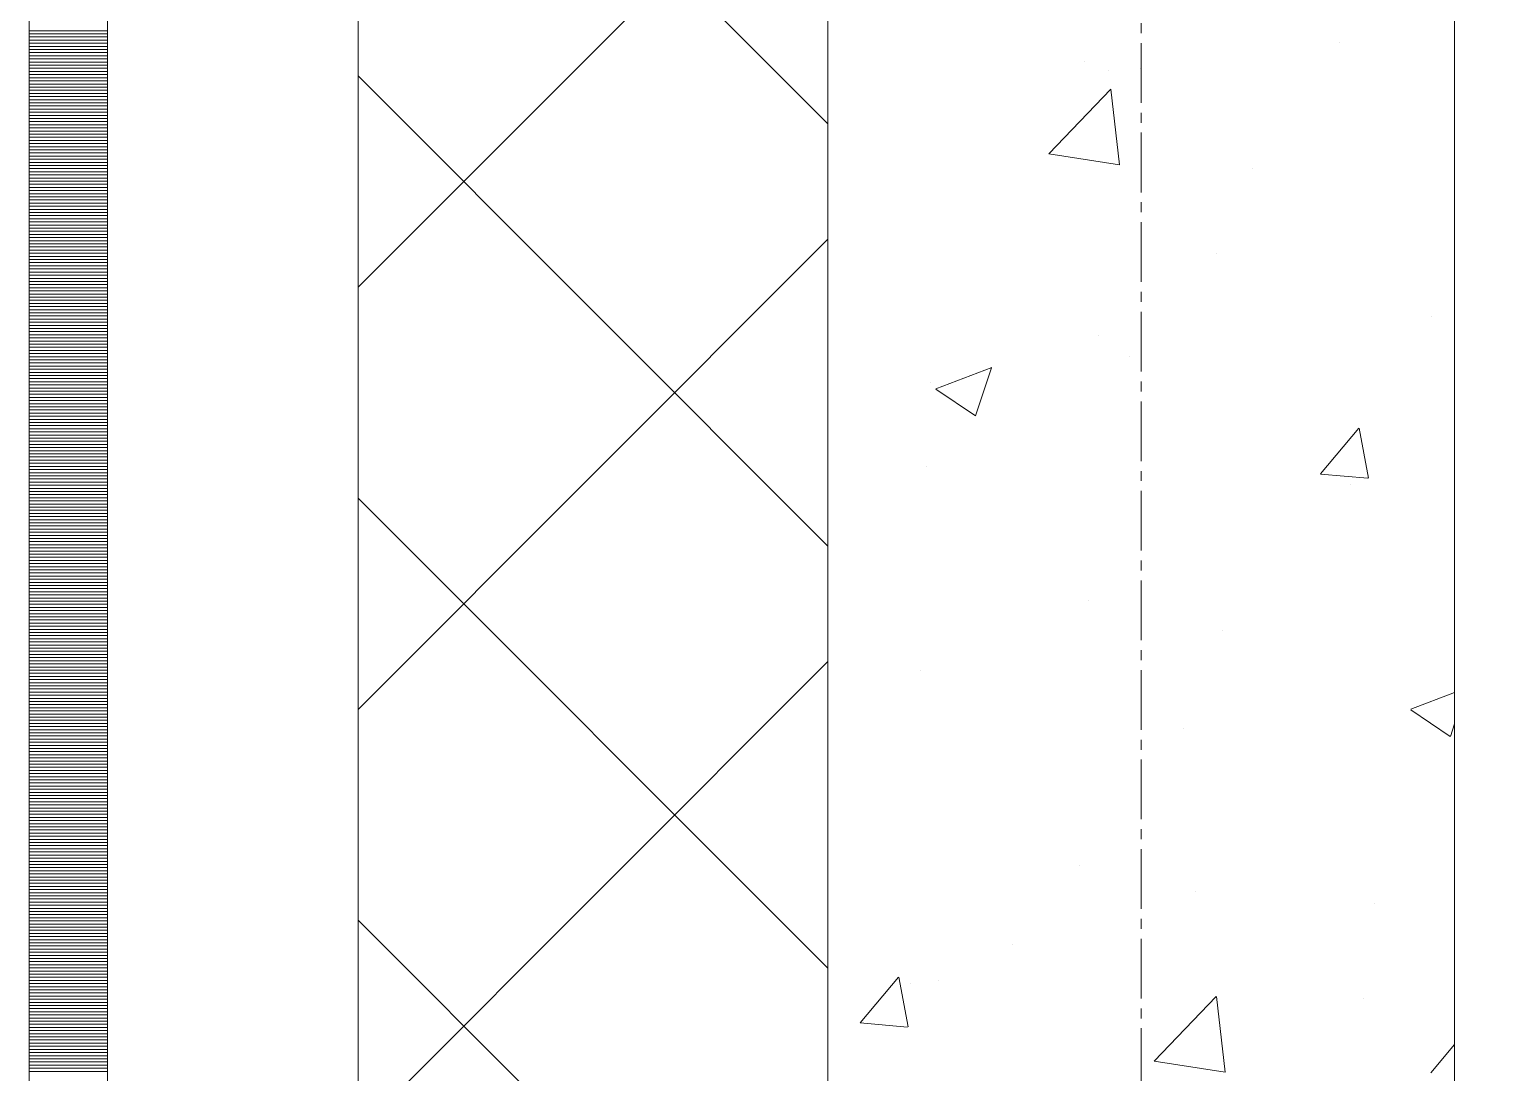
# Model space of a CAD drawing. Header units: millimetres. Extents: x 470010 to 1231400, y -134005 to 421770.
# Drawn here: x 672518.6 to 672983.6, y -60928 to -60595 of the extents above; entities that cross this region are included whole.
import ezdxf
from ezdxf.enums import TextEntityAlignment as Align

# ---------------------------------------------------------------- set-up
doc = ezdxf.new("R2010")
doc.units = ezdxf.units.MM
doc.linetypes.add('CENTER2', pattern=[28.575, 19.05, -3.175, 3.175, -3.175])
doc.linetypes.add('DASHED', pattern=[19.05, 12.7, -6.35])
doc.layers.get('Defpoints').update_dxf_attribs({"color": 140})
doc.layers.add('АР_Делит', color=120, linetype='Continuous', lineweight=0, plot=False)
for name, color, linetype, lineweight in [('АР_Стены ПЕНОблок', 52, 'Continuous', 20), ('АР_Тонкая', 254, 'Continuous', 5), ('АР_Утеплитель', 31, 'Continuous', 0), ('АР_Штриховка', 8, 'Continuous', 0)]:
    doc.layers.add(name, color=color, linetype=linetype, lineweight=lineweight)
doc.layers.add('РД_Оси_100', color=7, linetype='Continuous', lineweight=0, true_color=0x525252)
doc.styles.add('style1', font='ARIALN.TTF')

# ---------------------------------------------------------------- blocks, each defined once
blk = doc.blocks.new('СОШ_2200_АР_ОСИ_М100_28.05.24')
at = {"layer": 'АР_Делит', "color": 251, "linetype": 'DASHED', "true_color": 0x636466}
blk.add_lwpolyline([(114955, 135155), (114955, -355), (93595.036, -355), (93595.036, 13855), (94145, 13855), (94145, 68320), (66055, 68320), (66055, 13857.73), (83455, 13857.73), (83455, -355), (45245, -355), (45245, 13145), (44695, 13145), (44695, 26755), (45245, 26755), (45245, 68320), (20455, 68320), (20455, 26755), (27955, 26755), (27955, 13145), (-355, 13145), (-355, 100855)], dxfattribs=at)
at = {"layer": 'РД_Оси_100', "color": 251, "linetype": 'CENTER2', "true_color": 0x636466}
blk.add_line((0, -6155), (0, 139938.679), dxfattribs=at)
blk = doc.blocks.new('A$C9108343f')
at = {"layer": 'АР_Стены ПЕНОблок', "color": 18, "linetype": 'Continuous', "lineweight": 20, "true_color": 0x000000}
for p, q in [((7054.96, 97555), (7054.96, 21355)), ((7254.96, 21355), (7254.96, 97555))]:
    blk.add_line(p, q, dxfattribs=at)
at = {"layer": 'АР_Тонкая', "color": 18, "linetype": 'Continuous', "lineweight": 5, "true_color": 0x000000}
for p, q in [((6799.96, 97555), (6799.96, 21355)), ((6824.96, 97555), (6824.96, 21355)), ((6824.96, 21355), (6824.96, 97555)), ((6904.96, 21355), (6904.96, 97555))]:
    blk.add_line(p, q, dxfattribs=at)
at = {"layer": 'АР_Утеплитель', "color": 18, "linetype": 'Continuous', "lineweight": 0, "true_color": 0x000000}
for p, q in [((6904.96, 97555), (6904.96, 21355)), ((7054.96, 21355), (7054.96, 97555))]:
    blk.add_line(p, q, dxfattribs=at)
at = {"layer": 'АР_Штриховка', "color": 18, "linetype": 'Continuous', "lineweight": 0, "true_color": 0x000000}
for p, q in [((7054.96, 39741.05), (6904.96, 39891.05)), ((6904.96, 39688.92), (7054.96, 39838.92)), ((6799.96, 39770.75), (6824.96, 39770.75)), ((6799.96, 39769.75), (6824.96, 39769.75)), ((6799.96, 39768.75), (6824.96, 39768.75)), ((6799.96, 39767.75), (6824.96, 39767.75)), ((7218.18, 39766.99), (7218.18, 39766.99)), ((6799.96, 39766.75), (6824.96, 39766.75)), ((6799.96, 39765.75), (6824.96, 39765.75)), ((6799.96, 39764.75), (6824.96, 39764.75)), ((6799.96, 39763.75), (6824.96, 39763.75)), ((6799.96, 39762.75), (6824.96, 39762.75)), ((6799.96, 39761.75), (6824.96, 39761.75)), ((6799.96, 39760.75), (6824.96, 39760.75)), ((6799.96, 39759.75), (6824.96, 39759.75)), ((6799.96, 39758.75), (6824.96, 39758.75)), ((6799.96, 39757.75), (6824.96, 39757.75)), ((7136.82, 39760.87), (7136.82, 39760.87)), ((7144.39, 39758.19), (7144.39, 39758.19)), ((7154.59, 39758.62), (7154.59, 39758.62)), ((6799.96, 39756.75), (6824.96, 39756.75)), ((6799.96, 39755.75), (6824.96, 39755.75)), ((6799.96, 39754.75), (6824.96, 39754.75)), ((6799.96, 39753.75), (6824.96, 39753.75)), ((7054.96, 39606.35), (6904.96, 39756.35)), ((6799.96, 39752.75), (6824.96, 39752.75)), ((6799.96, 39751.75), (6824.96, 39751.75)), ((6799.96, 39750.75), (6824.96, 39750.75)), ((6799.96, 39749.75), (6824.96, 39749.75)), ((6799.96, 39748.75), (6824.96, 39748.75)), ((7125.42, 39731.5), (7145.2, 39752.12)), ((7148.06, 39728), (7145.25, 39752.12)), ((6799.96, 39747.75), (6824.96, 39747.75)), ((6799.96, 39746.75), (6824.96, 39746.75)), ((6799.96, 39745.75), (6824.96, 39745.75)), ((6799.96, 39744.75), (6824.96, 39744.75)), ((6799.96, 39743.75), (6824.96, 39743.75)), ((6799.96, 39742.75), (6824.96, 39742.75)), ((6799.96, 39741.75), (6824.96, 39741.75)), ((6799.96, 39740.75), (6824.96, 39740.75)), ((6799.96, 39739.75), (6824.96, 39739.75)), ((6799.96, 39738.75), (6824.96, 39738.75)), ((6799.96, 39737.75), (6824.96, 39737.75)), ((6799.96, 39736.75), (6824.96, 39736.75)), ((6799.96, 39735.75), (6824.96, 39735.75)), ((6799.96, 39734.75), (6824.96, 39734.75)), ((6799.96, 39733.75), (6824.96, 39733.75)), ((6799.96, 39732.75), (6824.96, 39732.75)), ((6799.96, 39731.75), (6824.96, 39731.75)), ((6799.96, 39730.75), (6824.96, 39730.75)), ((6799.96, 39729.75), (6824.96, 39729.75)), ((7125.45, 39731.42), (7148.04, 39727.92)), ((6799.96, 39728.75), (6824.96, 39728.75)), ((6799.96, 39727.75), (6824.96, 39727.75)), ((6799.96, 39726.75), (6824.96, 39726.75)), ((6799.96, 39725.75), (6824.96, 39725.75)), ((7190.38, 39726.75), (7190.38, 39726.75)), ((6799.96, 39724.75), (6824.96, 39724.75)), ((6799.96, 39723.75), (6824.96, 39723.75)), ((6799.96, 39722.75), (6824.96, 39722.75)), ((6799.96, 39721.75), (6824.96, 39721.75)), ((6799.96, 39720.75), (6824.96, 39720.75)), ((6799.96, 39719.75), (6824.96, 39719.75)), ((6799.96, 39718.75), (6824.96, 39718.75)), ((6799.96, 39717.75), (6824.96, 39717.75)), ((6799.96, 39716.75), (6824.96, 39716.75)), ((6799.96, 39715.75), (6824.96, 39715.75)), ((6799.96, 39714.75), (6824.96, 39714.75)), ((6799.96, 39713.75), (6824.96, 39713.75)), ((6799.96, 39712.75), (6824.96, 39712.75)), ((6799.96, 39711.75), (6824.96, 39711.75)), ((6799.96, 39710.75), (6824.96, 39710.75)), ((6799.96, 39709.75), (6824.96, 39709.75)), ((6799.96, 39708.75), (6824.96, 39708.75)), ((6799.96, 39707.75), (6824.96, 39707.75)), ((6799.96, 39706.75), (6824.96, 39706.75)), ((6799.96, 39705.75), (6824.96, 39705.75)), ((6799.96, 39704.75), (6824.96, 39704.75)), ((6799.96, 39703.75), (6824.96, 39703.75)), ((6799.96, 39702.75), (6824.96, 39702.75)), ((6799.96, 39701.75), (6824.96, 39701.75)), ((6904.96, 39554.21), (7054.96, 39704.21)), ((6799.96, 39700.75), (6824.96, 39700.75)), ((6799.96, 39699.75), (6824.96, 39699.75)), ((6799.96, 39698.75), (6824.96, 39698.75)), ((6799.96, 39697.75), (6824.96, 39697.75)), ((7178.92, 39699.64), (7178.92, 39699.64)), ((6799.96, 39696.75), (6824.96, 39696.75)), ((6799.96, 39695.75), (6824.96, 39695.75)), ((6799.96, 39694.75), (6824.96, 39694.75)), ((6799.96, 39693.75), (6824.96, 39693.75)), ((6799.96, 39692.75), (6824.96, 39692.75)), ((6799.96, 39691.75), (6824.96, 39691.75)), ((6799.96, 39690.75), (6824.96, 39690.75)), ((6799.96, 39689.75), (6824.96, 39689.75)), ((6799.96, 39688.75), (6824.96, 39688.75)), ((6799.96, 39687.75), (6824.96, 39687.75)), ((6799.96, 39686.75), (6824.96, 39686.75)), ((6799.96, 39685.75), (6824.96, 39685.75)), ((6799.96, 39684.75), (6824.96, 39684.75)), ((6799.96, 39683.75), (6824.96, 39683.75)), ((6799.96, 39682.75), (6824.96, 39682.75)), ((6799.96, 39681.75), (6824.96, 39681.75)), ((6799.96, 39680.75), (6824.96, 39680.75)), ((6799.96, 39679.75), (6824.96, 39679.75)), ((6799.96, 39678.75), (6824.96, 39678.75)), ((7247.56, 39679.47), (7247.56, 39679.47)), ((6799.96, 39677.75), (6824.96, 39677.75)), ((6799.96, 39676.75), (6824.96, 39676.75)), ((6799.96, 39675.75), (6824.96, 39675.75)), ((6799.96, 39674.75), (6824.96, 39674.75)), ((6799.96, 39673.75), (6824.96, 39673.75)), ((6799.96, 39672.75), (6824.96, 39672.75)), ((6799.96, 39671.75), (6824.96, 39671.75)), ((6799.96, 39670.75), (6824.96, 39670.75)), ((6799.96, 39669.75), (6824.96, 39669.75)), ((7141.3, 39673.64), (7141.3, 39673.64)), ((6799.96, 39668.75), (6824.96, 39668.75)), ((6799.96, 39667.75), (6824.96, 39667.75)), ((6799.96, 39666.75), (6824.96, 39666.75)), ((6799.96, 39665.75), (6824.96, 39665.75)), ((6799.96, 39664.75), (6824.96, 39664.75)), ((7151.36, 39666.81), (7151.36, 39666.81)), ((6799.96, 39663.75), (6824.96, 39663.75)), ((6799.96, 39662.75), (6824.96, 39662.75)), ((6799.96, 39661.75), (6824.96, 39661.75)), ((6799.96, 39660.75), (6824.96, 39660.75)), ((7089.42, 39656.52), (7107.21, 39663.35)), ((7102.01, 39647.86), (7107.16, 39663.21)), ((6799.96, 39659.75), (6824.96, 39659.75)), ((6799.96, 39658.75), (6824.96, 39658.75)), ((6799.96, 39657.75), (6824.96, 39657.75)), ((6799.96, 39656.75), (6824.96, 39656.75)), ((6799.96, 39655.75), (6824.96, 39655.75)), ((7087.77, 39658.44), (7087.77, 39658.44)), ((7089.36, 39656.39), (7102, 39647.87)), ((6799.96, 39654.75), (6824.96, 39654.75)), ((6799.96, 39653.75), (6824.96, 39653.75)), ((6799.96, 39652.75), (6824.96, 39652.75)), ((6799.96, 39651.75), (6824.96, 39651.75)), ((6799.96, 39650.75), (6824.96, 39650.75)), ((6799.96, 39649.75), (6824.96, 39649.75)), ((6799.96, 39648.75), (6824.96, 39648.75)), ((6799.96, 39647.75), (6824.96, 39647.75)), ((6799.96, 39646.75), (6824.96, 39646.75)), ((6799.96, 39645.75), (6824.96, 39645.75)), ((6799.96, 39644.75), (6824.96, 39644.75)), ((6799.96, 39643.75), (6824.96, 39643.75)), ((6799.96, 39642.75), (6824.96, 39642.75)), ((6799.96, 39641.75), (6824.96, 39641.75)), ((7212.12, 39629.33), (7224.37, 39643.92)), ((7227.48, 39628.03), (7224.54, 39643.95)), ((6799.96, 39640.75), (6824.96, 39640.75)), ((6799.96, 39639.75), (6824.96, 39639.75)), ((6799.96, 39638.75), (6824.96, 39638.75)), ((6799.96, 39637.75), (6824.96, 39637.75)), ((6799.96, 39636.75), (6824.96, 39636.75)), ((6799.96, 39635.75), (6824.96, 39635.75)), ((6799.96, 39634.75), (6824.96, 39634.75)), ((6799.96, 39633.75), (6824.96, 39633.75)), ((6799.96, 39632.75), (6824.96, 39632.75)), ((6799.96, 39631.75), (6824.96, 39631.75)), ((6799.96, 39630.75), (6824.96, 39630.75)), ((6799.96, 39629.75), (6824.96, 39629.75)), ((6799.96, 39628.75), (6824.96, 39628.75)), ((6799.96, 39627.75), (6824.96, 39627.75)), ((7086.29, 39631.76), (7086.29, 39631.76)), ((7212.12, 39629.32), (7227.31, 39627.99)), ((6799.96, 39626.75), (6824.96, 39626.75)), ((6799.96, 39625.75), (6824.96, 39625.75)), ((6799.96, 39624.75), (6824.96, 39624.75)), ((6799.96, 39623.75), (6824.96, 39623.75)), ((6799.96, 39622.75), (6824.96, 39622.75)), ((7221.88, 39626.03), (7221.88, 39626.03)), ((6799.96, 39621.75), (6824.96, 39621.75)), ((6799.96, 39620.75), (6824.96, 39620.75)), ((6799.96, 39619.75), (6824.96, 39619.75)), ((6799.96, 39618.75), (6824.96, 39618.75)), ((7054.96, 39471.64), (6904.96, 39621.64)), ((6799.96, 39617.75), (6824.96, 39617.75)), ((6799.96, 39616.75), (6824.96, 39616.75)), ((6799.96, 39615.75), (6824.96, 39615.75)), ((6799.96, 39614.75), (6824.96, 39614.75)), ((6799.96, 39613.75), (6824.96, 39613.75)), ((6799.96, 39612.75), (6824.96, 39612.75)), ((6799.96, 39611.75), (6824.96, 39611.75)), ((6799.96, 39610.75), (6824.96, 39610.75)), ((6799.96, 39609.75), (6824.96, 39609.75)), ((6799.96, 39608.75), (6824.96, 39608.75)), ((6799.96, 39607.75), (6824.96, 39607.75)), ((6799.96, 39606.75), (6824.96, 39606.75)), ((6799.96, 39605.75), (6824.96, 39605.75)), ((6799.96, 39604.75), (6824.96, 39604.75)), ((6799.96, 39603.75), (6824.96, 39603.75)), ((6799.96, 39602.75), (6824.96, 39602.75)), ((6799.96, 39601.75), (6824.96, 39601.75)), ((6799.96, 39600.75), (6824.96, 39600.75)), ((6799.96, 39599.75), (6824.96, 39599.75)), ((6799.96, 39598.75), (6824.96, 39598.75)), ((6799.96, 39597.75), (6824.96, 39597.75)), ((6799.96, 39596.75), (6824.96, 39596.75)), ((6799.96, 39595.75), (6824.96, 39595.75)), ((6799.96, 39594.75), (6824.96, 39594.75)), ((6799.96, 39593.75), (6824.96, 39593.75)), ((6799.96, 39592.75), (6824.96, 39592.75)), ((6799.96, 39591.75), (6824.96, 39591.75)), ((6799.96, 39590.75), (6824.96, 39590.75)), ((6799.96, 39589.75), (6824.96, 39589.75)), ((6799.96, 39588.75), (6824.96, 39588.75)), ((6799.96, 39587.75), (6824.96, 39587.75)), ((6799.96, 39586.75), (6824.96, 39586.75)), ((6799.96, 39585.75), (6824.96, 39585.75)), ((7138.21, 39589.08), (7138.21, 39589.08)), ((6799.96, 39584.75), (6824.96, 39584.75)), ((6799.96, 39583.75), (6824.96, 39583.75)), ((6799.96, 39582.75), (6824.96, 39582.75)), ((6799.96, 39581.75), (6824.96, 39581.75)), ((6799.96, 39580.75), (6824.96, 39580.75)), ((6799.96, 39579.75), (6824.96, 39579.75)), ((6799.96, 39578.75), (6824.96, 39578.75)), ((6799.96, 39577.75), (6824.96, 39577.75)), ((6799.96, 39576.75), (6824.96, 39576.75)), ((7180.74, 39579.29), (7180.74, 39579.29)), ((6799.96, 39575.75), (6824.96, 39575.75)), ((6799.96, 39574.75), (6824.96, 39574.75)), ((6799.96, 39573.75), (6824.96, 39573.75)), ((6799.96, 39572.75), (6824.96, 39572.75)), ((6799.96, 39571.75), (6824.96, 39571.75)), ((6799.96, 39570.75), (6824.96, 39570.75)), ((6799.96, 39569.75), (6824.96, 39569.75)), ((6799.96, 39568.75), (6824.96, 39568.75)), ((6799.96, 39567.75), (6824.96, 39567.75)), ((6904.96, 39419.51), (7054.96, 39569.51)), ((6799.96, 39566.75), (6824.96, 39566.75)), ((6799.96, 39565.75), (6824.96, 39565.75)), ((6799.96, 39564.75), (6824.96, 39564.75)), ((6799.96, 39563.75), (6824.96, 39563.75)), ((6799.96, 39562.75), (6824.96, 39562.75)), ((7084.54, 39566.63), (7084.54, 39566.63)), ((6799.96, 39561.75), (6824.96, 39561.75)), ((6799.96, 39560.75), (6824.96, 39560.75)), ((6799.96, 39559.75), (6824.96, 39559.75)), ((6799.96, 39558.75), (6824.96, 39558.75)), ((6799.96, 39557.75), (6824.96, 39557.75)), ((7241.04, 39554.25), (7254.96, 39559.6)), ((6799.96, 39556.75), (6824.96, 39556.75)), ((6799.96, 39555.75), (6824.96, 39555.75)), ((6799.96, 39554.75), (6824.96, 39554.75)), ((6799.96, 39553.75), (6824.96, 39553.75)), ((7240.98, 39554.12), (7253.61, 39545.6)), ((6799.96, 39552.75), (6824.96, 39552.75)), ((6799.96, 39551.75), (6824.96, 39551.75)), ((6799.96, 39550.75), (6824.96, 39550.75)), ((6799.96, 39549.75), (6824.96, 39549.75)), ((6799.96, 39548.75), (6824.96, 39548.75)), ((7253.62, 39545.6), (7254.96, 39549.57)), ((6799.96, 39547.75), (6824.96, 39547.75)), ((6799.96, 39546.75), (6824.96, 39546.75)), ((6799.96, 39545.75), (6824.96, 39545.75)), ((6799.96, 39544.75), (6824.96, 39544.75)), ((6799.96, 39543.75), (6824.96, 39543.75)), ((7168.43, 39548.09), (7168.43, 39548.09)), ((6799.96, 39542.75), (6824.96, 39542.75)), ((6799.96, 39541.75), (6824.96, 39541.75)), ((6799.96, 39540.75), (6824.96, 39540.75)), ((6799.96, 39539.75), (6824.96, 39539.75)), ((6799.96, 39538.75), (6824.96, 39538.75)), ((6799.96, 39537.75), (6824.96, 39537.75)), ((6799.96, 39536.75), (6824.96, 39536.75)), ((6799.96, 39535.75), (6824.96, 39535.75)), ((6799.96, 39534.75), (6824.96, 39534.75)), ((6799.96, 39533.75), (6824.96, 39533.75)), ((6799.96, 39532.75), (6824.96, 39532.75)), ((6799.96, 39531.75), (6824.96, 39531.75)), ((6799.96, 39530.75), (6824.96, 39530.75)), ((6799.96, 39529.75), (6824.96, 39529.75)), ((6799.96, 39528.75), (6824.96, 39528.75)), ((6799.96, 39527.75), (6824.96, 39527.75)), ((6799.96, 39526.75), (6824.96, 39526.75)), ((6799.96, 39525.75), (6824.96, 39525.75)), ((6799.96, 39524.75), (6824.96, 39524.75)), ((6799.96, 39523.75), (6824.96, 39523.75)), ((6799.96, 39522.75), (6824.96, 39522.75)), ((6799.96, 39521.75), (6824.96, 39521.75)), ((6799.96, 39520.75), (6824.96, 39520.75)), ((6799.96, 39519.75), (6824.96, 39519.75)), ((6799.96, 39518.75), (6824.96, 39518.75)), ((6799.96, 39517.75), (6824.96, 39517.75)), ((6799.96, 39516.75), (6824.96, 39516.75)), ((6799.96, 39515.75), (6824.96, 39515.75)), ((6799.96, 39514.75), (6824.96, 39514.75)), ((6799.96, 39513.75), (6824.96, 39513.75)), ((6799.96, 39512.75), (6824.96, 39512.75)), ((6799.96, 39511.75), (6824.96, 39511.75)), ((6799.96, 39510.75), (6824.96, 39510.75)), ((6799.96, 39509.75), (6824.96, 39509.75)), ((6799.96, 39508.75), (6824.96, 39508.75)), ((6799.96, 39507.75), (6824.96, 39507.75)), ((6799.96, 39506.75), (6824.96, 39506.75)), ((6799.96, 39505.75), (6824.96, 39505.75)), ((6799.96, 39504.75), (6824.96, 39504.75)), ((6799.96, 39503.75), (6824.96, 39503.75)), ((6799.96, 39502.75), (6824.96, 39502.75)), ((6799.96, 39501.75), (6824.96, 39501.75)), ((7135.12, 39504.53), (7135.12, 39504.53)), ((6799.96, 39500.75), (6824.96, 39500.75)), ((6799.96, 39499.75), (6824.96, 39499.75)), ((6799.96, 39498.75), (6824.96, 39498.75)), ((6799.96, 39497.75), (6824.96, 39497.75)), ((6799.96, 39496.75), (6824.96, 39496.75)), ((6799.96, 39495.75), (6824.96, 39495.75)), ((6799.96, 39494.75), (6824.96, 39494.75)), ((6799.96, 39493.75), (6824.96, 39493.75)), ((6799.96, 39492.75), (6824.96, 39492.75)), ((7172.42, 39496.24), (7172.42, 39496.24)), ((6799.96, 39491.75), (6824.96, 39491.75)), ((6799.96, 39490.75), (6824.96, 39490.75)), ((6799.96, 39489.75), (6824.96, 39489.75)), ((6799.96, 39488.75), (6824.96, 39488.75)), ((7229.3, 39492.32), (7229.3, 39492.32)), ((6799.96, 39487.75), (6824.96, 39487.75)), ((6799.96, 39486.75), (6824.96, 39486.75)), ((6799.96, 39485.75), (6824.96, 39485.75)), ((6799.96, 39484.75), (6824.96, 39484.75)), ((6799.96, 39483.75), (6824.96, 39483.75)), ((7054.96, 39336.94), (6904.96, 39486.94)), ((6799.96, 39482.75), (6824.96, 39482.75)), ((6799.96, 39481.75), (6824.96, 39481.75)), ((6799.96, 39480.75), (6824.96, 39480.75)), ((6799.96, 39479.75), (6824.96, 39479.75)), ((6799.96, 39478.75), (6824.96, 39478.75)), ((7113.92, 39479.11), (7113.92, 39479.11)), ((6799.96, 39477.75), (6824.96, 39477.75)), ((6799.96, 39476.75), (6824.96, 39476.75)), ((6799.96, 39475.75), (6824.96, 39475.75)), ((6799.96, 39474.75), (6824.96, 39474.75)), ((6799.96, 39473.75), (6824.96, 39473.75)), ((6799.96, 39472.75), (6824.96, 39472.75)), ((6799.96, 39471.75), (6824.96, 39471.75)), ((6799.96, 39470.75), (6824.96, 39470.75)), ((6799.96, 39469.75), (6824.96, 39469.75)), ((6799.96, 39468.75), (6824.96, 39468.75)), ((6799.96, 39467.75), (6824.96, 39467.75)), ((6799.96, 39466.75), (6824.96, 39466.75)), ((6799.96, 39465.75), (6824.96, 39465.75)), ((6799.96, 39464.75), (6824.96, 39464.75)), ((7065.18, 39454.21), (7077.43, 39468.8)), ((7080.53, 39452.91), (7077.6, 39468.83)), ((7081.17, 39466.89), (7081.17, 39466.89)), ((7090.38, 39467.85), (7090.38, 39467.85)), ((6799.96, 39463.75), (6824.96, 39463.75)), ((6799.96, 39462.75), (6824.96, 39462.75)), ((6799.96, 39461.75), (6824.96, 39461.75)), ((6799.96, 39460.75), (6824.96, 39460.75)), ((7159.09, 39442.03), (7178.88, 39462.65)), ((7181.73, 39438.53), (7178.93, 39462.66)), ((7225.97, 39462.12), (7225.97, 39462.12)), ((6799.96, 39459.75), (6824.96, 39459.75)), ((6799.96, 39458.75), (6824.96, 39458.75)), ((6799.96, 39457.75), (6824.96, 39457.75)), ((6799.96, 39456.75), (6824.96, 39456.75)), ((6799.96, 39455.75), (6824.96, 39455.75)), ((6799.96, 39454.75), (6824.96, 39454.75)), ((6799.96, 39453.75), (6824.96, 39453.75)), ((6799.96, 39452.75), (6824.96, 39452.75)), ((6799.96, 39451.75), (6824.96, 39451.75)), ((6799.96, 39450.75), (6824.96, 39450.75)), ((7065.18, 39454.21), (7080.36, 39452.88)), ((6799.96, 39449.75), (6824.96, 39449.75)), ((6799.96, 39448.75), (6824.96, 39448.75)), ((6799.96, 39447.75), (6824.96, 39447.75)), ((6799.96, 39446.75), (6824.96, 39446.75)), ((7247.37, 39438.27), (7254.96, 39447.32)), ((6799.96, 39445.75), (6824.96, 39445.75)), ((6799.96, 39444.75), (6824.96, 39444.75)), ((6799.96, 39443.75), (6824.96, 39443.75)), ((6799.96, 39442.75), (6824.96, 39442.75)), ((6799.96, 39441.75), (6824.96, 39441.75)), ((7159.13, 39441.95), (7181.72, 39438.45)), ((6799.96, 39440.75), (6824.96, 39440.75)), ((6799.96, 39439.75), (6824.96, 39439.75)), ((6799.96, 39438.75), (6824.96, 39438.75))]:
    blk.add_line(p, q, dxfattribs=at)
at = {"layer": 'РД_Оси_100'}
blk.add_blockref('СОШ_2200_АР_ОСИ_М100_28.05.24', (7154.96, 6755), dxfattribs=at)
at = {"layer": 'Defpoints', "color": 18, "true_color": 0x000000, "style": 'style1'}
for p in [(143949.34, 316089.12), (143974.98, 281639.5), (143890.4, 273244.71), (143839.99, 264276.81), (143967.75, 254892.38), (12251.96, 104178.14), (12382.58, 96023.14)]:
    blk.add_attdef('АР-ПОМЕЩЕНИЕ:НАИМЕНОВАНИЕ', text='', height=100, dxfattribs=at).set_placement(p, align=Align.MIDDLE)
at = {"layer": 'Defpoints', "color": 18, "true_color": 0x000000, "style": 'style1', "flags": 8}
for p in [(143951.3, 279099.09), (143848.34, 269251.11), (143875.33, 260094.25), (144049.74, 250824.7), (163419.28, 238153.36), (155897.46, 237965.97), (183037.2, 237965.97), (143342.94, 237876.19)]:
    blk.add_attdef('АР-ПОМЕЩЕНИЕ:НАИМЕНОВАНИЕ', text='', height=100, dxfattribs=at).set_placement(p, align=Align.MIDDLE)

msp = doc.modelspace()

# ---------------------------------------------------------------- linework, layer by layer
at = {"layer": 'АР_Стены ПЕНОблок', "color": 18, "linetype": 'Continuous', "lineweight": 20, "true_color": 0x000000}
for p, q in [((672773.57, -2811.242), (672773.57, -79011.242)), ((672973.57, -79011.242), (672973.57, -2811.242))]:
    msp.add_line(p, q, dxfattribs=at)
at = {"layer": 'АР_Тонкая', "color": 18, "linetype": 'Continuous', "lineweight": 5, "true_color": 0x000000}
for p, q in [((672518.57, -2811.242), (672518.57, -79011.242)), ((672543.57, -2811.242), (672543.57, -79011.242)), ((672543.57, -79011.242), (672543.57, -2811.242)), ((672623.57, -79011.242), (672623.57, -2811.242))]:
    msp.add_line(p, q, dxfattribs=at)
at = {"layer": 'АР_Утеплитель', "color": 18, "linetype": 'Continuous', "lineweight": 0, "true_color": 0x000000}
for p, q in [((672623.57, -2811.242), (672623.57, -79011.242)), ((672773.57, -79011.242), (672773.57, -2811.242))]:
    msp.add_line(p, q, dxfattribs=at)
at = {"layer": 'АР_Штриховка', "color": 18, "linetype": 'Continuous', "lineweight": 0, "true_color": 0x000000}
for p, q in [((672773.57, -60625.19), (672623.57, -60475.19)), ((672623.57, -60677.327), (672773.57, -60527.327)), ((672518.57, -60595.492), (672543.57, -60595.492)), ((672518.57, -60596.492), (672543.57, -60596.492)), ((672518.57, -60597.492), (672543.57, -60597.492)), ((672518.57, -60598.492), (672543.57, -60598.492)), ((672518.57, -60599.492), (672543.57, -60599.492)), ((672518.57, -60600.492), (672543.57, -60600.492)), ((672518.57, -60601.492), (672543.57, -60601.492)), ((672518.57, -60602.492), (672543.57, -60602.492)), ((672518.57, -60603.492), (672543.57, -60603.492)), ((672518.57, -60604.492), (672543.57, -60604.492)), ((672518.57, -60605.492), (672543.57, -60605.492)), ((672518.57, -60606.492), (672543.57, -60606.492)), ((672518.57, -60607.492), (672543.57, -60607.492)), ((672518.57, -60608.492), (672543.57, -60608.492)), ((672518.57, -60609.492), (672543.57, -60609.492)), ((672518.57, -60610.492), (672543.57, -60610.492)), ((672518.57, -60611.492), (672543.57, -60611.492)), ((672518.57, -60612.492), (672543.57, -60612.492)), ((672773.57, -60759.894), (672623.57, -60609.894)), ((672518.57, -60613.492), (672543.57, -60613.492)), ((672518.57, -60614.492), (672543.57, -60614.492)), ((672518.57, -60615.492), (672543.57, -60615.492)), ((672518.57, -60616.492), (672543.57, -60616.492)), ((672844.029, -60634.742), (672863.813, -60614.123)), ((672866.67, -60638.24), (672863.863, -60614.118)), ((672518.57, -60617.492), (672543.57, -60617.492)), ((672518.57, -60618.492), (672543.57, -60618.492)), ((672518.57, -60619.492), (672543.57, -60619.492)), ((672518.57, -60620.492), (672543.57, -60620.492)), ((672518.57, -60621.492), (672543.57, -60621.492)), ((672518.57, -60622.492), (672543.57, -60622.492)), ((672518.57, -60623.492), (672543.57, -60623.492)), ((672518.57, -60624.492), (672543.57, -60624.492)), ((672518.57, -60625.492), (672543.57, -60625.492)), ((672518.57, -60626.492), (672543.57, -60626.492)), ((672518.57, -60627.492), (672543.57, -60627.492)), ((672518.57, -60628.492), (672543.57, -60628.492)), ((672518.57, -60629.492), (672543.57, -60629.492)), ((672518.57, -60630.492), (672543.57, -60630.492)), ((672518.57, -60631.492), (672543.57, -60631.492)), ((672518.57, -60632.492), (672543.57, -60632.492)), ((672518.57, -60633.492), (672543.57, -60633.492)), ((672518.57, -60634.492), (672543.57, -60634.492)), ((672518.57, -60635.492), (672543.57, -60635.492)), ((672844.066, -60634.821), (672866.656, -60638.325)), ((672518.57, -60636.492), (672543.57, -60636.492)), ((672518.57, -60637.492), (672543.57, -60637.492)), ((672518.57, -60638.492), (672543.57, -60638.492)), ((672518.57, -60639.492), (672543.57, -60639.492)), ((672518.57, -60640.492), (672543.57, -60640.492)), ((672518.57, -60641.492), (672543.57, -60641.492)), ((672518.57, -60642.492), (672543.57, -60642.492)), ((672518.57, -60643.492), (672543.57, -60643.492)), ((672518.57, -60644.492), (672543.57, -60644.492)), ((672518.57, -60645.492), (672543.57, -60645.492)), ((672518.57, -60646.492), (672543.57, -60646.492)), ((672518.57, -60647.492), (672543.57, -60647.492)), ((672518.57, -60648.492), (672543.57, -60648.492)), ((672518.57, -60649.492), (672543.57, -60649.492)), ((672518.57, -60650.492), (672543.57, -60650.492)), ((672518.57, -60651.492), (672543.57, -60651.492)), ((672518.57, -60652.492), (672543.57, -60652.492)), ((672518.57, -60653.492), (672543.57, -60653.492)), ((672518.57, -60654.492), (672543.57, -60654.492)), ((672518.57, -60655.492), (672543.57, -60655.492)), ((672518.57, -60656.492), (672543.57, -60656.492)), ((672518.57, -60657.492), (672543.57, -60657.492)), ((672518.57, -60658.492), (672543.57, -60658.492)), ((672518.57, -60659.492), (672543.57, -60659.492)), ((672518.57, -60660.492), (672543.57, -60660.492)), ((672518.57, -60661.492), (672543.57, -60661.492)), ((672518.57, -60662.492), (672543.57, -60662.492)), ((672518.57, -60663.492), (672543.57, -60663.492)), ((672623.57, -60812.031), (672773.57, -60662.031)), ((672518.57, -60664.492), (672543.57, -60664.492)), ((672518.57, -60665.492), (672543.57, -60665.492)), ((672518.57, -60666.492), (672543.57, -60666.492)), ((672518.57, -60667.492), (672543.57, -60667.492)), ((672518.57, -60668.492), (672543.57, -60668.492)), ((672518.57, -60669.492), (672543.57, -60669.492)), ((672518.57, -60670.492), (672543.57, -60670.492)), ((672518.57, -60671.492), (672543.57, -60671.492)), ((672518.57, -60672.492), (672543.57, -60672.492)), ((672518.57, -60673.492), (672543.57, -60673.492)), ((672518.57, -60674.492), (672543.57, -60674.492)), ((672518.57, -60675.492), (672543.57, -60675.492)), ((672518.57, -60676.492), (672543.57, -60676.492)), ((672518.57, -60677.492), (672543.57, -60677.492)), ((672518.57, -60678.492), (672543.57, -60678.492)), ((672518.57, -60679.492), (672543.57, -60679.492)), ((672518.57, -60680.492), (672543.57, -60680.492)), ((672518.57, -60681.492), (672543.57, -60681.492)), ((672518.57, -60682.492), (672543.57, -60682.492)), ((672518.57, -60683.492), (672543.57, -60683.492)), ((672518.57, -60684.492), (672543.57, -60684.492)), ((672518.57, -60685.492), (672543.57, -60685.492)), ((672518.57, -60686.492), (672543.57, -60686.492)), ((672518.57, -60687.492), (672543.57, -60687.492)), ((672518.57, -60688.492), (672543.57, -60688.492)), ((672518.57, -60689.492), (672543.57, -60689.492)), ((672518.57, -60690.492), (672543.57, -60690.492)), ((672518.57, -60691.492), (672543.57, -60691.492)), ((672518.57, -60692.492), (672543.57, -60692.492)), ((672518.57, -60693.492), (672543.57, -60693.492)), ((672518.57, -60694.492), (672543.57, -60694.492)), ((672518.57, -60695.492), (672543.57, -60695.492)), ((672518.57, -60696.492), (672543.57, -60696.492)), ((672518.57, -60697.492), (672543.57, -60697.492)), ((672518.57, -60698.492), (672543.57, -60698.492)), ((672518.57, -60699.492), (672543.57, -60699.492)), ((672518.57, -60700.492), (672543.57, -60700.492)), ((672518.57, -60701.492), (672543.57, -60701.492)), ((672518.57, -60702.492), (672543.57, -60702.492)), ((672518.57, -60703.492), (672543.57, -60703.492)), ((672518.57, -60704.492), (672543.57, -60704.492)), ((672518.57, -60705.492), (672543.57, -60705.492)), ((672808.034, -60709.722), (672825.819, -60702.895)), ((672820.621, -60718.379), (672825.772, -60703.03)), ((672518.57, -60706.492), (672543.57, -60706.492)), ((672518.57, -60707.492), (672543.57, -60707.492)), ((672518.57, -60708.492), (672543.57, -60708.492)), ((672518.57, -60709.492), (672543.57, -60709.492)), ((672807.975, -60709.853), (672820.61, -60718.375)), ((672518.57, -60710.492), (672543.57, -60710.492)), ((672518.57, -60711.492), (672543.57, -60711.492)), ((672518.57, -60712.492), (672543.57, -60712.492)), ((672518.57, -60713.492), (672543.57, -60713.492)), ((672518.57, -60714.492), (672543.57, -60714.492)), ((672518.57, -60715.492), (672543.57, -60715.492)), ((672518.57, -60716.492), (672543.57, -60716.492)), ((672518.57, -60717.492), (672543.57, -60717.492)), ((672518.57, -60718.492), (672543.57, -60718.492)), ((672518.57, -60719.492), (672543.57, -60719.492)), ((672518.57, -60720.492), (672543.57, -60720.492)), ((672518.57, -60721.492), (672543.57, -60721.492)), ((672518.57, -60722.492), (672543.57, -60722.492)), ((672518.57, -60723.492), (672543.57, -60723.492)), ((672930.737, -60736.915), (672942.982, -60722.322)), ((672946.088, -60738.216), (672943.151, -60722.295)), ((672518.57, -60724.492), (672543.57, -60724.492)), ((672518.57, -60725.492), (672543.57, -60725.492)), ((672518.57, -60726.492), (672543.57, -60726.492)), ((672518.57, -60727.492), (672543.57, -60727.492)), ((672518.57, -60728.492), (672543.57, -60728.492)), ((672518.57, -60729.492), (672543.57, -60729.492)), ((672518.57, -60730.492), (672543.57, -60730.492)), ((672518.57, -60731.492), (672543.57, -60731.492)), ((672518.57, -60732.492), (672543.57, -60732.492)), ((672518.57, -60733.492), (672543.57, -60733.492)), ((672518.57, -60734.492), (672543.57, -60734.492)), ((672518.57, -60735.492), (672543.57, -60735.492)), ((672518.57, -60736.492), (672543.57, -60736.492)), ((672518.57, -60737.492), (672543.57, -60737.492)), ((672930.736, -60736.919), (672945.918, -60738.248)), ((672518.57, -60738.492), (672543.57, -60738.492)), ((672518.57, -60739.492), (672543.57, -60739.492)), ((672518.57, -60740.492), (672543.57, -60740.492)), ((672518.57, -60741.492), (672543.57, -60741.492)), ((672518.57, -60742.492), (672543.57, -60742.492)), ((672518.57, -60743.492), (672543.57, -60743.492)), ((672518.57, -60744.492), (672543.57, -60744.492)), ((672518.57, -60745.492), (672543.57, -60745.492)), ((672518.57, -60746.492), (672543.57, -60746.492)), ((672518.57, -60747.492), (672543.57, -60747.492)), ((672773.57, -60894.598), (672623.57, -60744.598)), ((672518.57, -60748.492), (672543.57, -60748.492)), ((672518.57, -60749.492), (672543.57, -60749.492)), ((672518.57, -60750.492), (672543.57, -60750.492)), ((672518.57, -60751.492), (672543.57, -60751.492)), ((672518.57, -60752.492), (672543.57, -60752.492)), ((672518.57, -60753.492), (672543.57, -60753.492)), ((672518.57, -60754.492), (672543.57, -60754.492)), ((672518.57, -60755.492), (672543.57, -60755.492)), ((672518.57, -60756.492), (672543.57, -60756.492)), ((672518.57, -60757.492), (672543.57, -60757.492)), ((672518.57, -60758.492), (672543.57, -60758.492)), ((672518.57, -60759.492), (672543.57, -60759.492)), ((672518.57, -60760.492), (672543.57, -60760.492)), ((672518.57, -60761.492), (672543.57, -60761.492)), ((672518.57, -60762.492), (672543.57, -60762.492)), ((672518.57, -60763.492), (672543.57, -60763.492)), ((672518.57, -60764.492), (672543.57, -60764.492)), ((672518.57, -60765.492), (672543.57, -60765.492)), ((672518.57, -60766.492), (672543.57, -60766.492)), ((672518.57, -60767.492), (672543.57, -60767.492)), ((672518.57, -60768.492), (672543.57, -60768.492)), ((672518.57, -60769.492), (672543.57, -60769.492)), ((672518.57, -60770.492), (672543.57, -60770.492)), ((672518.57, -60771.492), (672543.57, -60771.492)), ((672518.57, -60772.492), (672543.57, -60772.492)), ((672518.57, -60773.492), (672543.57, -60773.492)), ((672518.57, -60774.492), (672543.57, -60774.492)), ((672518.57, -60775.492), (672543.57, -60775.492)), ((672518.57, -60776.492), (672543.57, -60776.492)), ((672518.57, -60777.492), (672543.57, -60777.492)), ((672518.57, -60778.492), (672543.57, -60778.492)), ((672518.57, -60779.492), (672543.57, -60779.492)), ((672518.57, -60780.492), (672543.57, -60780.492)), ((672518.57, -60781.492), (672543.57, -60781.492)), ((672518.57, -60782.492), (672543.57, -60782.492)), ((672518.57, -60783.492), (672543.57, -60783.492)), ((672518.57, -60784.492), (672543.57, -60784.492)), ((672518.57, -60785.492), (672543.57, -60785.492)), ((672518.57, -60786.492), (672543.57, -60786.492)), ((672518.57, -60787.492), (672543.57, -60787.492)), ((672518.57, -60788.492), (672543.57, -60788.492)), ((672518.57, -60789.492), (672543.57, -60789.492)), ((672518.57, -60790.492), (672543.57, -60790.492)), ((672518.57, -60791.492), (672543.57, -60791.492)), ((672518.57, -60792.492), (672543.57, -60792.492)), ((672518.57, -60793.492), (672543.57, -60793.492)), ((672518.57, -60794.492), (672543.57, -60794.492)), ((672518.57, -60795.492), (672543.57, -60795.492)), ((672518.57, -60796.492), (672543.57, -60796.492)), ((672518.57, -60797.492), (672543.57, -60797.492)), ((672518.57, -60798.492), (672543.57, -60798.492)), ((672623.57, -60946.735), (672773.57, -60796.735)), ((672518.57, -60799.492), (672543.57, -60799.492)), ((672518.57, -60800.492), (672543.57, -60800.492)), ((672518.57, -60801.492), (672543.57, -60801.492)), ((672518.57, -60802.492), (672543.57, -60802.492)), ((672518.57, -60803.492), (672543.57, -60803.492)), ((672518.57, -60804.492), (672543.57, -60804.492)), ((672518.57, -60805.492), (672543.57, -60805.492)), ((672518.57, -60806.492), (672543.57, -60806.492)), ((672518.57, -60807.492), (672543.57, -60807.492)), ((672959.649, -60811.988), (672973.57, -60806.644)), ((672518.57, -60808.492), (672543.57, -60808.492)), ((672518.57, -60809.492), (672543.57, -60809.492)), ((672518.57, -60810.492), (672543.57, -60810.492)), ((672518.57, -60811.492), (672543.57, -60811.492)), ((672518.57, -60812.492), (672543.57, -60812.492)), ((672959.59, -60812.118), (672972.224, -60820.64)), ((672518.57, -60813.492), (672543.57, -60813.492)), ((672518.57, -60814.492), (672543.57, -60814.492)), ((672518.57, -60815.492), (672543.57, -60815.492)), ((672518.57, -60816.492), (672543.57, -60816.492)), ((672972.236, -60820.644), (672973.57, -60816.668)), ((672518.57, -60817.492), (672543.57, -60817.492)), ((672518.57, -60818.492), (672543.57, -60818.492)), ((672518.57, -60819.492), (672543.57, -60819.492)), ((672518.57, -60820.492), (672543.57, -60820.492)), ((672518.57, -60821.492), (672543.57, -60821.492)), ((672518.57, -60822.492), (672543.57, -60822.492)), ((672518.57, -60823.492), (672543.57, -60823.492)), ((672518.57, -60824.492), (672543.57, -60824.492)), ((672518.57, -60825.492), (672543.57, -60825.492)), ((672518.57, -60826.492), (672543.57, -60826.492)), ((672518.57, -60827.492), (672543.57, -60827.492)), ((672518.57, -60828.492), (672543.57, -60828.492)), ((672518.57, -60829.492), (672543.57, -60829.492)), ((672518.57, -60830.492), (672543.57, -60830.492)), ((672518.57, -60831.492), (672543.57, -60831.492)), ((672518.57, -60832.492), (672543.57, -60832.492)), ((672518.57, -60833.492), (672543.57, -60833.492)), ((672518.57, -60834.492), (672543.57, -60834.492)), ((672518.57, -60835.492), (672543.57, -60835.492)), ((672518.57, -60836.492), (672543.57, -60836.492)), ((672518.57, -60837.492), (672543.57, -60837.492)), ((672518.57, -60838.492), (672543.57, -60838.492)), ((672518.57, -60839.492), (672543.57, -60839.492)), ((672518.57, -60840.492), (672543.57, -60840.492)), ((672518.57, -60841.492), (672543.57, -60841.492)), ((672518.57, -60842.492), (672543.57, -60842.492)), ((672518.57, -60843.492), (672543.57, -60843.492)), ((672518.57, -60844.492), (672543.57, -60844.492)), ((672518.57, -60845.492), (672543.57, -60845.492)), ((672518.57, -60846.492), (672543.57, -60846.492)), ((672518.57, -60847.492), (672543.57, -60847.492)), ((672518.57, -60848.492), (672543.57, -60848.492)), ((672518.57, -60849.492), (672543.57, -60849.492)), ((672518.57, -60850.492), (672543.57, -60850.492)), ((672518.57, -60851.492), (672543.57, -60851.492)), ((672518.57, -60852.492), (672543.57, -60852.492)), ((672518.57, -60853.492), (672543.57, -60853.492)), ((672518.57, -60854.492), (672543.57, -60854.492)), ((672518.57, -60855.492), (672543.57, -60855.492)), ((672518.57, -60856.492), (672543.57, -60856.492)), ((672518.57, -60857.492), (672543.57, -60857.492)), ((672518.57, -60858.492), (672543.57, -60858.492)), ((672518.57, -60859.492), (672543.57, -60859.492)), ((672518.57, -60860.492), (672543.57, -60860.492)), ((672518.57, -60861.492), (672543.57, -60861.492)), ((672518.57, -60862.492), (672543.57, -60862.492)), ((672518.57, -60863.492), (672543.57, -60863.492)), ((672518.57, -60864.492), (672543.57, -60864.492)), ((672518.57, -60865.492), (672543.57, -60865.492)), ((672518.57, -60866.492), (672543.57, -60866.492)), ((672518.57, -60867.492), (672543.57, -60867.492)), ((672518.57, -60868.492), (672543.57, -60868.492)), ((672518.57, -60869.492), (672543.57, -60869.492)), ((672518.57, -60870.492), (672543.57, -60870.492)), ((672518.57, -60871.492), (672543.57, -60871.492)), ((672518.57, -60872.492), (672543.57, -60872.492)), ((672518.57, -60873.492), (672543.57, -60873.492)), ((672518.57, -60874.492), (672543.57, -60874.492)), ((672518.57, -60875.492), (672543.57, -60875.492)), ((672518.57, -60876.492), (672543.57, -60876.492)), ((672518.57, -60877.492), (672543.57, -60877.492)), ((672518.57, -60878.492), (672543.57, -60878.492)), ((672518.57, -60879.492), (672543.57, -60879.492)), ((672518.57, -60880.492), (672543.57, -60880.492)), ((672518.57, -60881.492), (672543.57, -60881.492)), ((672773.57, -61029.301), (672623.57, -60879.301)), ((672518.57, -60882.492), (672543.57, -60882.492)), ((672518.57, -60883.492), (672543.57, -60883.492)), ((672518.57, -60884.492), (672543.57, -60884.492)), ((672518.57, -60885.492), (672543.57, -60885.492)), ((672518.57, -60886.492), (672543.57, -60886.492)), ((672518.57, -60887.492), (672543.57, -60887.492)), ((672518.57, -60888.492), (672543.57, -60888.492)), ((672518.57, -60889.492), (672543.57, -60889.492)), ((672518.57, -60890.492), (672543.57, -60890.492)), ((672518.57, -60891.492), (672543.57, -60891.492)), ((672518.57, -60892.492), (672543.57, -60892.492)), ((672518.57, -60893.492), (672543.57, -60893.492)), ((672518.57, -60894.492), (672543.57, -60894.492)), ((672518.57, -60895.492), (672543.57, -60895.492)), ((672518.57, -60896.492), (672543.57, -60896.492)), ((672518.57, -60897.492), (672543.57, -60897.492)), ((672518.57, -60898.492), (672543.57, -60898.492)), ((672518.57, -60899.492), (672543.57, -60899.492)), ((672518.57, -60900.492), (672543.57, -60900.492)), ((672783.795, -60912.033), (672796.041, -60897.44)), ((672799.147, -60913.334), (672796.21, -60897.413)), ((672518.57, -60901.492), (672543.57, -60901.492)), ((672518.57, -60902.492), (672543.57, -60902.492)), ((672518.57, -60903.492), (672543.57, -60903.492)), ((672518.57, -60904.492), (672543.57, -60904.492)), ((672518.57, -60905.492), (672543.57, -60905.492)), ((672877.704, -60924.211), (672897.488, -60903.592)), ((672900.344, -60927.708), (672897.538, -60903.586)), ((672518.57, -60906.492), (672543.57, -60906.492)), ((672518.57, -60907.492), (672543.57, -60907.492)), ((672518.57, -60908.492), (672543.57, -60908.492)), ((672518.57, -60909.492), (672543.57, -60909.492)), ((672518.57, -60910.492), (672543.57, -60910.492)), ((672518.57, -60911.492), (672543.57, -60911.492)), ((672518.57, -60912.492), (672543.57, -60912.492)), ((672518.57, -60913.492), (672543.57, -60913.492)), ((672518.57, -60914.492), (672543.57, -60914.492)), ((672783.795, -60912.037), (672798.977, -60913.365)), ((672518.57, -60915.492), (672543.57, -60915.492)), ((672518.57, -60916.492), (672543.57, -60916.492)), ((672518.57, -60917.492), (672543.57, -60917.492)), ((672518.57, -60918.492), (672543.57, -60918.492)), ((672518.57, -60919.492), (672543.57, -60919.492)), ((672965.98, -60927.972), (672973.57, -60918.927)), ((672518.57, -60920.492), (672543.57, -60920.492)), ((672518.57, -60921.492), (672543.57, -60921.492)), ((672518.57, -60922.492), (672543.57, -60922.492)), ((672518.57, -60923.492), (672543.57, -60923.492)), ((672877.741, -60924.289), (672900.331, -60927.793)), ((672518.57, -60924.492), (672543.57, -60924.492)), ((672518.57, -60925.492), (672543.57, -60925.492)), ((672518.57, -60926.492), (672543.57, -60926.492)), ((672518.57, -60927.492), (672543.57, -60927.492))]:
    msp.add_line(p, q, dxfattribs=at)

# ---------------------------------------------------------------- block references
msp.add_blockref('A$C9108343f', (665718.612, -100366.242))
at = {"layer": 'РД_Оси_100'}
msp.add_blockref('СОШ_2200_АР_ОСИ_М100_28.05.24', (672873.57, -93611.242), dxfattribs=at)

doc.saveas('drawing.dxf')
